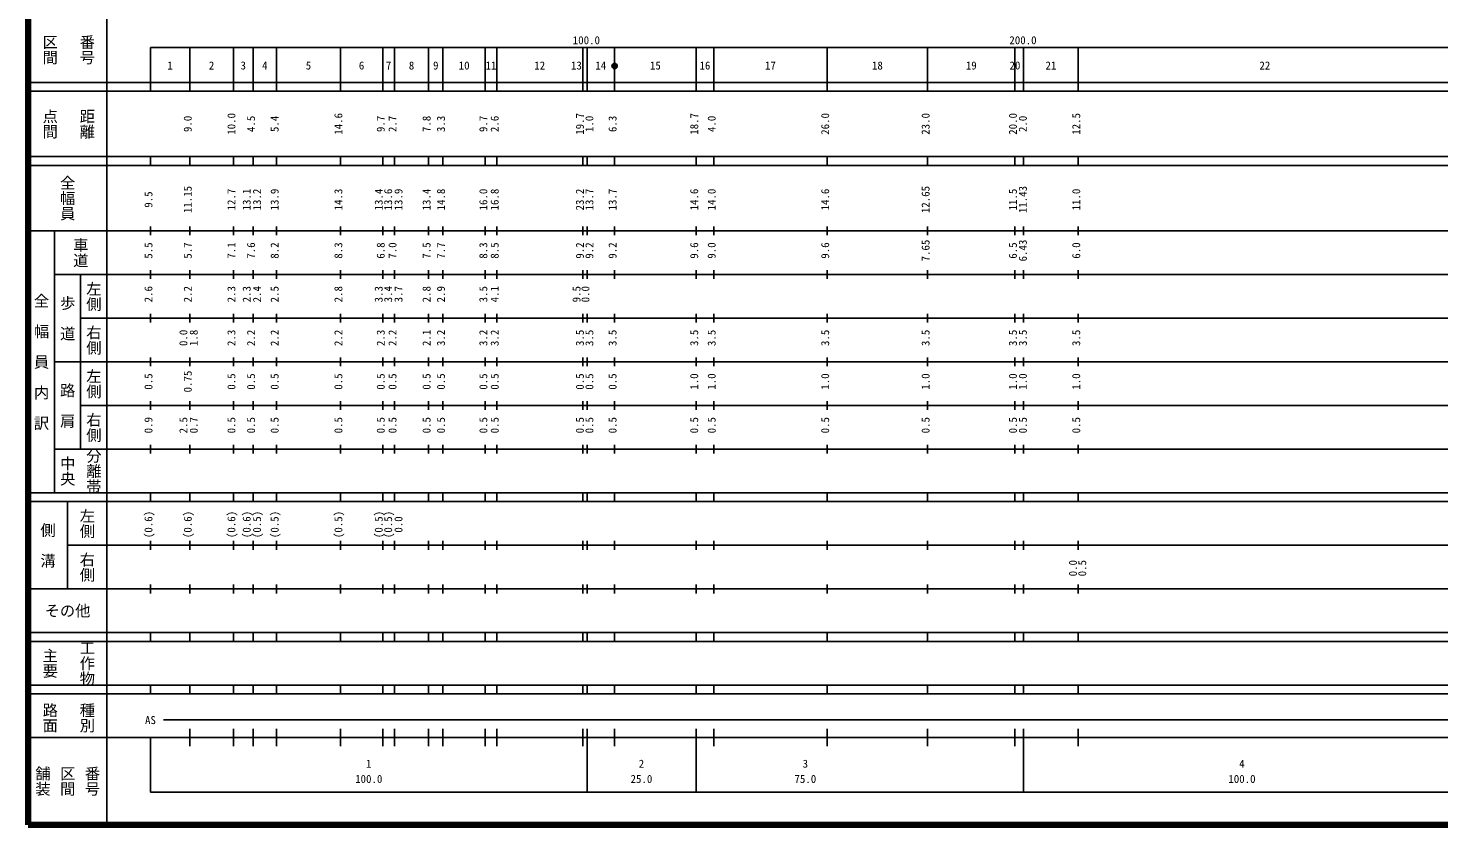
# Model space of a CAD drawing. Units: millimetres on the paper. Extents: x 40 to 680, y 20 to 380.
# Drawn here: x 40 to 363.1, y 20 to 202.4 of the extents above; entities that cross this region are included whole.
import ezdxf
from ezdxf.enums import TextEntityAlignment as Align

# ---------------------------------------------------------------- set-up
doc = ezdxf.new("R2010")
doc.units = ezdxf.units.MM
doc.layers.add('M-TTL', color=2, linetype='Continuous', lineweight=140)
doc.layers.add('M-TTL-BAND', color=7, linetype='Continuous', lineweight=25)
doc.styles.add('@ＭＳ ゴシック', font='')
doc.styles.add('ＭＳ ゴシック', font='')
doc.styles.get('@ＭＳ ゴシック').set_extended_font_data('@MS Gothic')
doc.styles.get('ＭＳ ゴシック').set_extended_font_data('MS Gothic')

msp = doc.modelspace()

# ---------------------------------------------------------------- hatches: boundary and pattern name
at = {"layer": 'M-TTL-BAND'}
msp.add_hatch(color=256, dxfattribs=at).paths.add_polyline_path([(174.906, 193.742), (174.906, 193.766), (174.904, 193.789), (174.902, 193.813), (174.899, 193.836), (174.895, 193.859), (174.89, 193.882), (174.884, 193.905), (174.877, 193.927), (174.869, 193.95), (174.861, 193.972), (174.851, 193.993), (174.841, 194.014), (174.83, 194.035), (174.818, 194.056), (174.805, 194.075), (174.792, 194.095), (174.777, 194.113), (174.763, 194.132), (174.747, 194.149), (174.731, 194.166), (174.714, 194.183), (174.696, 194.198), (174.678, 194.213), (174.659, 194.227), (174.64, 194.241), (174.62, 194.254), (174.599, 194.266), (174.579, 194.277), (174.557, 194.287), (174.536, 194.296), (174.514, 194.305), (174.492, 194.313), (174.469, 194.319), (174.446, 194.325), (174.423, 194.33), (174.4, 194.335), (174.377, 194.338), (174.353, 194.34), (174.33, 194.342), (174.306, 194.342), (174.283, 194.342), (174.259, 194.34), (174.236, 194.338), (174.212, 194.335), (174.189, 194.33), (174.166, 194.325), (174.143, 194.319), (174.121, 194.313), (174.099, 194.305), (174.077, 194.296), (174.055, 194.287), (174.034, 194.277), (174.013, 194.266), (173.993, 194.254), (173.973, 194.241), (173.954, 194.227), (173.935, 194.213), (173.917, 194.198), (173.899, 194.183), (173.882, 194.166), (173.866, 194.149), (173.85, 194.132), (173.835, 194.113), (173.821, 194.095), (173.807, 194.075), (173.795, 194.056), (173.783, 194.035), (173.772, 194.014), (173.761, 193.993), (173.752, 193.972), (173.743, 193.95), (173.736, 193.927), (173.729, 193.905), (173.723, 193.882), (173.718, 193.859), (173.714, 193.836), (173.71, 193.813), (173.708, 193.789), (173.707, 193.766), (173.706, 193.742), (173.707, 193.718), (173.708, 193.695), (173.71, 193.671), (173.714, 193.648), (173.718, 193.625), (173.723, 193.602), (173.729, 193.579), (173.736, 193.557), (173.743, 193.534), (173.752, 193.512), (173.761, 193.491), (173.772, 193.47), (173.783, 193.449), (173.795, 193.429), (173.807, 193.409), (173.821, 193.389), (173.835, 193.371), (173.85, 193.352), (173.866, 193.335), (173.882, 193.318), (173.899, 193.301), (173.917, 193.286), (173.935, 193.271), (173.954, 193.257), (173.973, 193.243), (173.993, 193.23), (174.013, 193.219), (174.034, 193.207), (174.055, 193.197), (174.077, 193.188), (174.099, 193.179), (174.121, 193.171), (174.143, 193.165), (174.166, 193.159), (174.189, 193.154), (174.212, 193.149), (174.236, 193.146), (174.259, 193.144), (174.283, 193.142), (174.306, 193.142), (174.33, 193.142), (174.353, 193.144), (174.377, 193.146), (174.4, 193.149), (174.423, 193.154), (174.446, 193.159), (174.469, 193.165), (174.492, 193.171), (174.514, 193.179), (174.536, 193.188), (174.557, 193.197), (174.579, 193.207), (174.599, 193.219), (174.62, 193.23), (174.64, 193.243), (174.659, 193.257), (174.678, 193.271), (174.696, 193.286), (174.714, 193.301), (174.731, 193.318), (174.747, 193.335), (174.763, 193.352), (174.777, 193.371), (174.792, 193.389), (174.805, 193.409), (174.818, 193.429), (174.83, 193.449), (174.841, 193.47), (174.851, 193.491), (174.861, 193.512), (174.869, 193.534), (174.877, 193.557), (174.884, 193.579), (174.89, 193.602), (174.895, 193.625), (174.899, 193.648), (174.902, 193.671), (174.904, 193.695), (174.906, 193.718)])

# ---------------------------------------------------------------- linework, layer by layer
at = {"layer": 'M-TTL'}
for p, q in [((40, 380), (40, 20)), ((40, 20), (680, 20))]:
    msp.add_line(p, q, dxfattribs=at)
at = {"layer": 'M-TTL-BAND'}
for p, q in [((58, 370), (58, 20)), ((68, 198), (579, 198)), ((68, 198), (68, 188)), ((77, 188), (77, 198)), ((87, 188), (87, 198)), ((91.5, 188), (91.5, 198)), ((96.9, 188), (96.9, 198)), ((111.5, 188), (111.5, 198)), ((121.2, 188), (121.2, 198)), ((123.9, 188), (123.9, 198)), ((131.7, 188), (131.7, 198)), ((135, 188), (135, 198)), ((144.7, 188), (144.7, 198)), ((147.3, 188), (147.3, 198)), ((167, 188), (167, 198)), ((168, 188), (168, 198)), ((174.3, 188), (174.3, 198)), ((193, 188), (193, 198)), ((197, 188), (197, 198)), ((223, 188), (223, 198)), ((246, 188), (246, 198)), ((266, 188), (266, 198)), ((268, 188), (268, 198)), ((280.5, 188), (280.5, 198)), ((40, 190), (579, 190)), ((40, 188), (579, 188)), ((40, 173), (579, 173)), ((68, 171), (68, 173)), ((77, 171), (77, 173)), ((87, 171), (87, 173)), ((91.5, 171), (91.5, 173)), ((96.9, 171), (96.9, 173)), ((111.5, 171), (111.5, 173)), ((121.2, 171), (121.2, 173)), ((123.9, 171), (123.9, 173)), ((131.7, 171), (131.7, 173)), ((135, 171), (135, 173)), ((144.7, 171), (144.7, 173)), ((147.3, 171), (147.3, 173)), ((167, 171), (167, 173)), ((168, 171), (168, 173)), ((174.3, 171), (174.3, 173)), ((193, 171), (193, 173)), ((197, 171), (197, 173)), ((223, 171), (223, 173)), ((246, 171), (246, 173)), ((266, 171), (266, 173)), ((268, 171), (268, 173)), ((280.5, 171), (280.5, 173)), ((40, 171), (579, 171)), ((40, 156), (579, 156)), ((46, 96), (46, 156)), ((68, 155), (68, 157)), ((77, 155), (77, 157)), ((87, 155), (87, 157)), ((91.5, 155), (91.5, 157)), ((96.9, 155), (96.9, 157)), ((111.5, 155), (111.5, 157)), ((121.2, 155), (121.2, 157)), ((123.9, 155), (123.9, 157)), ((131.7, 155), (131.7, 157)), ((135, 155), (135, 157)), ((144.7, 155), (144.7, 157)), ((147.3, 155), (147.3, 157)), ((167, 155), (167, 157)), ((168, 155), (168, 157)), ((174.3, 155), (174.3, 157)), ((193, 155), (193, 157)), ((197, 155), (197, 157)), ((223, 155), (223, 157)), ((246, 155), (246, 157)), ((266, 155), (266, 157)), ((268, 155), (268, 157)), ((280.5, 155), (280.5, 157)), ((46, 146), (579, 146)), ((52, 146), (52, 106)), ((68, 145), (68, 147)), ((77, 145), (77, 147)), ((87, 145), (87, 147)), ((91.5, 145), (91.5, 147)), ((96.9, 145), (96.9, 147)), ((111.5, 145), (111.5, 147)), ((121.2, 145), (121.2, 147)), ((123.9, 145), (123.9, 147)), ((131.7, 145), (131.7, 147)), ((135, 145), (135, 147)), ((144.7, 145), (144.7, 147)), ((147.3, 145), (147.3, 147)), ((167, 145), (167, 147)), ((168, 145), (168, 147)), ((174.3, 145), (174.3, 147)), ((193, 145), (193, 147)), ((197, 145), (197, 147)), ((223, 145), (223, 147)), ((246, 145), (246, 147)), ((266, 145), (266, 147)), ((268, 145), (268, 147)), ((280.5, 145), (280.5, 147)), ((52, 136), (579, 136)), ((68, 135), (68, 137)), ((77, 135), (77, 137)), ((87, 135), (87, 137)), ((91.5, 135), (91.5, 137)), ((96.9, 135), (96.9, 137)), ((111.5, 135), (111.5, 137)), ((121.2, 135), (121.2, 137)), ((123.9, 135), (123.9, 137)), ((131.7, 135), (131.7, 137)), ((135, 135), (135, 137)), ((144.7, 135), (144.7, 137)), ((147.3, 135), (147.3, 137)), ((167, 135), (167, 137)), ((168, 135), (168, 137)), ((174.3, 135), (174.3, 137)), ((193, 135), (193, 137)), ((197, 135), (197, 137)), ((223, 135), (223, 137)), ((246, 135), (246, 137)), ((266, 135), (266, 137)), ((268, 135), (268, 137)), ((280.5, 135), (280.5, 137)), ((68, 125), (68, 127)), ((77, 125), (77, 127)), ((87, 125), (87, 127)), ((91.5, 125), (91.5, 127)), ((96.9, 125), (96.9, 127)), ((111.5, 125), (111.5, 127)), ((121.2, 125), (121.2, 127)), ((123.9, 125), (123.9, 127)), ((131.7, 125), (131.7, 127)), ((135, 125), (135, 127)), ((144.7, 125), (144.7, 127)), ((147.3, 125), (147.3, 127)), ((167, 125), (167, 127)), ((168, 125), (168, 127)), ((174.3, 125), (174.3, 127)), ((193, 125), (193, 127)), ((197, 125), (197, 127)), ((223, 125), (223, 127)), ((246, 125), (246, 127)), ((266, 125), (266, 127)), ((268, 125), (268, 127)), ((280.5, 125), (280.5, 127)), ((46, 126), (579, 126)), ((68, 115), (68, 117)), ((77, 115), (77, 117)), ((87, 115), (87, 117)), ((91.5, 115), (91.5, 117)), ((96.9, 115), (96.9, 117)), ((111.5, 115), (111.5, 117)), ((121.2, 115), (121.2, 117)), ((123.9, 115), (123.9, 117)), ((131.7, 115), (131.7, 117)), ((135, 115), (135, 117)), ((144.7, 115), (144.7, 117)), ((147.3, 115), (147.3, 117)), ((167, 115), (167, 117)), ((168, 115), (168, 117)), ((174.3, 115), (174.3, 117)), ((193, 115), (193, 117)), ((197, 115), (197, 117)), ((223, 115), (223, 117)), ((246, 115), (246, 117)), ((266, 115), (266, 117)), ((268, 115), (268, 117)), ((280.5, 115), (280.5, 117)), ((52, 116), (579, 116)), ((68, 105), (68, 107)), ((77, 105), (77, 107)), ((87, 105), (87, 107)), ((91.5, 105), (91.5, 107)), ((96.9, 105), (96.9, 107)), ((111.5, 105), (111.5, 107)), ((121.2, 105), (121.2, 107)), ((123.9, 105), (123.9, 107)), ((131.7, 105), (131.7, 107)), ((135, 105), (135, 107)), ((144.7, 105), (144.7, 107)), ((147.3, 105), (147.3, 107)), ((167, 105), (167, 107)), ((168, 105), (168, 107)), ((174.3, 105), (174.3, 107)), ((193, 105), (193, 107)), ((197, 105), (197, 107)), ((223, 105), (223, 107)), ((246, 105), (246, 107)), ((266, 105), (266, 107)), ((268, 105), (268, 107)), ((280.5, 105), (280.5, 107)), ((46, 106), (579, 106)), ((40, 96), (579, 96)), ((40, 94), (579, 94)), ((49, 94), (49, 74)), ((68, 94), (68, 96)), ((77, 94), (77, 96)), ((87, 94), (87, 96)), ((91.5, 94), (91.5, 96)), ((96.9, 94), (96.9, 96)), ((111.5, 94), (111.5, 96)), ((121.2, 94), (121.2, 96)), ((123.9, 94), (123.9, 96)), ((131.7, 94), (131.7, 96)), ((135, 94), (135, 96)), ((144.7, 94), (144.7, 96)), ((147.3, 94), (147.3, 96)), ((167, 94), (167, 96)), ((168, 94), (168, 96)), ((174.3, 94), (174.3, 96)), ((193, 94), (193, 96)), ((197, 94), (197, 96)), ((223, 94), (223, 96)), ((246, 94), (246, 96)), ((266, 94), (266, 96)), ((268, 94), (268, 96)), ((280.5, 94), (280.5, 96)), ((68, 83), (68, 85)), ((77, 83), (77, 85)), ((87, 83), (87, 85)), ((91.5, 83), (91.5, 85)), ((96.9, 83), (96.9, 85)), ((111.5, 83), (111.5, 85)), ((121.2, 83), (121.2, 85)), ((123.9, 83), (123.9, 85)), ((131.7, 83), (131.7, 85)), ((135, 83), (135, 85)), ((144.7, 83), (144.7, 85)), ((147.3, 83), (147.3, 85)), ((167, 83), (167, 85)), ((168, 83), (168, 85)), ((174.3, 83), (174.3, 85)), ((193, 83), (193, 85)), ((197, 83), (197, 85)), ((223, 83), (223, 85)), ((246, 83), (246, 85)), ((266, 83), (266, 85)), ((268, 83), (268, 85)), ((280.5, 83), (280.5, 85)), ((49, 84), (579, 84)), ((68, 73), (68, 75)), ((77, 73), (77, 75)), ((87, 73), (87, 75)), ((91.5, 73), (91.5, 75)), ((96.9, 73), (96.9, 75)), ((111.5, 73), (111.5, 75)), ((121.2, 73), (121.2, 75)), ((123.9, 73), (123.9, 75)), ((131.7, 73), (131.7, 75)), ((135, 73), (135, 75)), ((144.7, 73), (144.7, 75)), ((147.3, 73), (147.3, 75)), ((167, 73), (167, 75)), ((168, 73), (168, 75)), ((174.3, 73), (174.3, 75)), ((193, 73), (193, 75)), ((197, 73), (197, 75)), ((223, 73), (223, 75)), ((246, 73), (246, 75)), ((266, 73), (266, 75)), ((268, 73), (268, 75)), ((280.5, 73), (280.5, 75)), ((40, 74), (579, 74)), ((40, 64), (579, 64)), ((40, 62), (579, 62)), ((68, 62), (68, 64)), ((77, 62), (77, 64)), ((87, 62), (87, 64)), ((91.5, 62), (91.5, 64)), ((96.9, 62), (96.9, 64)), ((111.5, 62), (111.5, 64)), ((121.2, 62), (121.2, 64)), ((123.9, 62), (123.9, 64)), ((131.7, 62), (131.7, 64)), ((135, 62), (135, 64)), ((144.7, 62), (144.7, 64)), ((147.3, 62), (147.3, 64)), ((167, 62), (167, 64)), ((168, 62), (168, 64)), ((174.3, 62), (174.3, 64)), ((193, 62), (193, 64)), ((197, 62), (197, 64)), ((223, 62), (223, 64)), ((246, 62), (246, 64)), ((266, 62), (266, 64)), ((268, 62), (268, 64)), ((280.5, 62), (280.5, 64)), ((40, 52), (579, 52)), ((68, 50), (68, 52)), ((77, 50), (77, 52)), ((87, 50), (87, 52)), ((91.5, 50), (91.5, 52)), ((96.9, 50), (96.9, 52)), ((111.5, 50), (111.5, 52)), ((121.2, 50), (121.2, 52)), ((123.9, 50), (123.9, 52)), ((131.7, 50), (131.7, 52)), ((135, 50), (135, 52)), ((144.7, 50), (144.7, 52)), ((147.3, 50), (147.3, 52)), ((167, 50), (167, 52)), ((168, 50), (168, 52)), ((174.3, 50), (174.3, 52)), ((193, 50), (193, 52)), ((197, 50), (197, 52)), ((223, 50), (223, 52)), ((246, 50), (246, 52)), ((266, 50), (266, 52)), ((268, 50), (268, 52)), ((280.5, 50), (280.5, 52)), ((40, 50), (579, 50)), ((71, 44), (565, 44)), ((40, 40), (579, 40)), ((68, 40), (68, 27.5)), ((77, 38), (77, 42)), ((87, 38), (87, 42)), ((91.5, 38), (91.5, 42)), ((96.9, 38), (96.9, 42)), ((111.5, 38), (111.5, 42)), ((121.2, 38), (121.2, 42)), ((123.9, 38), (123.9, 42)), ((131.7, 38), (131.7, 42)), ((135, 38), (135, 42)), ((144.7, 38), (144.7, 42)), ((147.3, 38), (147.3, 42)), ((167, 38), (167, 42)), ((168, 27.5), (168, 42)), ((174.3, 38), (174.3, 42)), ((193, 38), (193, 42)), ((193, 27.5), (193, 42)), ((197, 38), (197, 42)), ((223, 38), (223, 42)), ((246, 38), (246, 42)), ((266, 38), (266, 42)), ((268, 27.5), (268, 42)), ((280.5, 38), (280.5, 42)), ((68, 27.5), (579, 27.5))]:
    msp.add_line(p, q, dxfattribs=at)
msp.add_circle((174.306, 193.742), 0.6, dxfattribs=at)

# ---------------------------------------------------------------- texts
at = {"layer": 'M-TTL-BAND', "style": '@ＭＳ ゴシック'}
for s, p in [('区間', (45, 197.5)), ('番号', (53.5, 197.5)), ('点間', (45, 180.5)), ('距離', (53.5, 180.5)), ('全幅員', (49, 163.5)), ('車道', (52, 151)), ('左側', (55, 141)), ('全\u3000幅\u3000員\u3000内\u3000訳', (43, 126)), ('歩\u3000道', (49, 136)), ('右側', (55, 131)), ('左側', (55, 121)), ('路\u3000肩', (49, 116)), ('右側', (55, 111)), ('中央', (49, 101)), ('分離帯', (55, 101)), ('左側', (53.5, 89)), ('側\u3000溝', (44.5, 84)), ('右側', (53.5, 79)), ('工作物', (53.5, 57)), ('主要', (45, 57)), ('路面', (45, 44.5)), ('種別', (53.5, 44.5)), ('舗装', (43.333, 30)), ('区間', (49, 30)), ('番号', (54.667, 30))]:
    msp.add_text(s, height=2.566, rotation=270, dxfattribs=at).set_placement(p, align=Align.MIDDLE_CENTER)
at = {"layer": 'M-TTL-BAND', "style": 'ＭＳ ゴシック'}
for s, p in [('100.0', (167.844, 198.195)), ('200.0', (267.844, 198.195)), ('1', (72.5, 192.405)), ('2', (82, 192.405)), ('3', (89.25, 192.405)), ('4', (94.2, 192.405)), ('5', (104.2, 192.405)), ('6', (116.35, 192.405)), ('7', (122.55, 192.405)), ('8', (127.8, 192.405)), ('9', (133.35, 192.405)), ('10', (139.85, 192.405)), ('11', (146, 192.405)), ('12', (157.15, 192.405)), ('13', (165.568, 192.405)), ('14', (171.15, 192.405)), ('15', (183.65, 192.405)), ('16', (195, 192.405)), ('17', (210, 192.405)), ('18', (234.5, 192.405)), ('19', (256, 192.405)), ('20', (266.01, 192.405)), ('21', (274.25, 192.405)), ('22', (323.25, 192.405)), ('AS', (68, 42.5)), ('1', (118, 32.523)), ('2', (180.458, 32.523)), ('3', (218, 32.523)), ('4', (318, 32.523)), ('100.0', (118, 29.033)), ('25.0', (180.458, 29.033)), ('75.0', (218, 29.033)), ('100.0', (318, 29.033))]:
    msp.add_text(s, height=1.833, dxfattribs=at).set_placement(p, align=Align.BOTTOM_CENTER)
for s, p in [('9.0', (78, 180.5)), ('10.0', (88, 180.5)), ('4.5', (92.5, 180.5)), ('5.4', (97.9, 180.5)), ('14.6', (112.5, 180.5)), ('9.7', (122.2, 180.5)), ('2.7', (124.9, 180.5)), ('7.8', (132.7, 180.5)), ('3.3', (136, 180.5)), ('9.7', (145.7, 180.5)), ('2.6', (148.3, 180.5)), ('19.7', (167.814, 180.5)), ('1.0', (169.993, 180.5)), ('6.3', (175.3, 180.5)), ('18.7', (194, 180.5)), ('4.0', (198, 180.5)), ('26.0', (224, 180.5)), ('23.0', (247, 180.5)), ('20.0', (267, 180.5)), ('2.0', (269.275, 180.5)), ('12.5', (281.5, 180.5)), ('9.5', (69, 163.174)), ('11.15', (78, 163.174)), ('12.7', (88, 163.174)), ('13.1', (91.5, 163.174)), ('13.2', (93.87, 163.174)), ('13.9', (97.9, 163.174)), ('14.3', (112.5, 163.174)), ('13.4', (121.736, 163.174)), ('13.6', (123.9, 163.174)), ('13.9', (126.27, 163.174)), ('13.4', (132.7, 163.174)), ('14.8', (136, 163.174)), ('16.0', (145.7, 163.174)), ('16.8', (148.3, 163.174)), ('23.2', (167.814, 163.174)), ('13.7', (169.993, 163.174)), ('13.7', (175.3, 163.174)), ('14.6', (194, 163.174)), ('14.0', (198, 163.174)), ('14.6', (224, 163.174)), ('12.65', (247, 163.174)), ('11.5', (267, 163.174)), ('11.43', (269.275, 163.174)), ('11.0', (281.5, 163.174)), ('5.5', (69, 151.5)), ('5.7', (78, 151.5)), ('7.1', (88, 151.5)), ('7.6', (92.5, 151.5)), ('8.2', (97.9, 151.5)), ('8.3', (112.5, 151.5)), ('6.8', (122.2, 151.5)), ('7.0', (124.9, 151.5)), ('7.5', (132.7, 151.5)), ('7.7', (136, 151.5)), ('8.3', (145.7, 151.5)), ('8.5', (148.3, 151.5)), ('9.2', (167.814, 151.5)), ('9.2', (169.993, 151.5)), ('9.2', (175.3, 151.5)), ('9.6', (194, 151.5)), ('9.0', (198, 151.5)), ('9.6', (224, 151.5)), ('7.65', (247, 151.5)), ('6.5', (267, 151.5)), ('6.43', (269.275, 151.5)), ('6.0', (281.5, 151.5)), ('2.6', (69, 141.5)), ('2.2', (78, 141.5)), ('2.3', (88, 141.5)), ('2.3', (91.5, 141.5)), ('2.4', (93.87, 141.5)), ('2.5', (97.9, 141.5)), ('2.8', (112.5, 141.5)), ('3.3', (121.736, 141.5)), ('3.4', (123.9, 141.5)), ('3.7', (126.27, 141.5)), ('2.8', (132.7, 141.5)), ('2.9', (136, 141.5)), ('3.5', (145.7, 141.5)), ('4.1', (148.3, 141.5)), ('9.5', (167.047, 141.5)), ('0.0', (169.08, 141.5)), ('0.0', (77, 131.5)), ('1.8', (79.37, 131.5)), ('2.3', (88, 131.5)), ('2.2', (92.5, 131.5)), ('2.2', (97.9, 131.5)), ('2.2', (112.5, 131.5)), ('2.3', (122.2, 131.5)), ('2.2', (124.9, 131.5)), ('2.1', (132.7, 131.5)), ('3.2', (136, 131.5)), ('3.2', (145.7, 131.5)), ('3.2', (148.3, 131.5)), ('3.5', (167.814, 131.5)), ('3.5', (169.993, 131.5)), ('3.5', (175.3, 131.5)), ('3.5', (194, 131.5)), ('3.5', (198, 131.5)), ('3.5', (224, 131.5)), ('3.5', (247, 131.5)), ('3.5', (267, 131.5)), ('3.5', (269.275, 131.5)), ('3.5', (281.5, 131.5)), ('0.5', (69, 121.5)), ('0.75', (78, 121.5)), ('0.5', (88, 121.5)), ('0.5', (92.5, 121.5)), ('0.5', (97.9, 121.5)), ('0.5', (112.5, 121.5)), ('0.5', (122.2, 121.5)), ('0.5', (124.9, 121.5)), ('0.5', (132.7, 121.5)), ('0.5', (136, 121.5)), ('0.5', (145.7, 121.5)), ('0.5', (148.3, 121.5)), ('0.5', (167.814, 121.5)), ('0.5', (169.993, 121.5)), ('0.5', (175.3, 121.5)), ('1.0', (194, 121.5)), ('1.0', (198, 121.5)), ('1.0', (224, 121.5)), ('1.0', (247, 121.5)), ('1.0', (267, 121.5)), ('1.0', (269.275, 121.5)), ('1.0', (281.5, 121.5)), ('0.9', (69, 111.5)), ('2.5', (77, 111.5)), ('0.7', (79.37, 111.5)), ('0.5', (88, 111.5)), ('0.5', (92.5, 111.5)), ('0.5', (97.9, 111.5)), ('0.5', (112.5, 111.5)), ('0.5', (122.2, 111.5)), ('0.5', (124.9, 111.5)), ('0.5', (132.7, 111.5)), ('0.5', (136, 111.5)), ('0.5', (145.7, 111.5)), ('0.5', (148.3, 111.5)), ('0.5', (167.814, 111.5)), ('0.5', (169.993, 111.5)), ('0.5', (175.3, 111.5)), ('0.5', (194, 111.5)), ('0.5', (198, 111.5)), ('0.5', (224, 111.5)), ('0.5', (247, 111.5)), ('0.5', (267, 111.5)), ('0.5', (269.275, 111.5)), ('0.5', (281.5, 111.5)), ('(0.6)', (69, 88.764)), ('(0.6)', (78, 88.764)), ('(0.6)', (88, 88.764)), ('(0.6)', (91.5, 88.764)), ('(0.5)', (93.87, 88.764)), ('(0.5)', (97.9, 88.764)), ('(0.5)', (112.5, 88.764)), ('(0.5)', (121.736, 88.764)), ('(0.5)', (123.9, 88.764)), ('0.0', (126.27, 88.764)), ('0.0', (280.745, 78.764)), ('0.5', (282.87, 78.764))]:
    msp.add_text(s, height=1.833, rotation=90, dxfattribs=at).set_placement(p, align=Align.BOTTOM_CENTER)
msp.add_text('その他', height=2.566, dxfattribs=at).set_placement((49, 69), align=Align.MIDDLE_CENTER)

doc.saveas('drawing.dxf')
